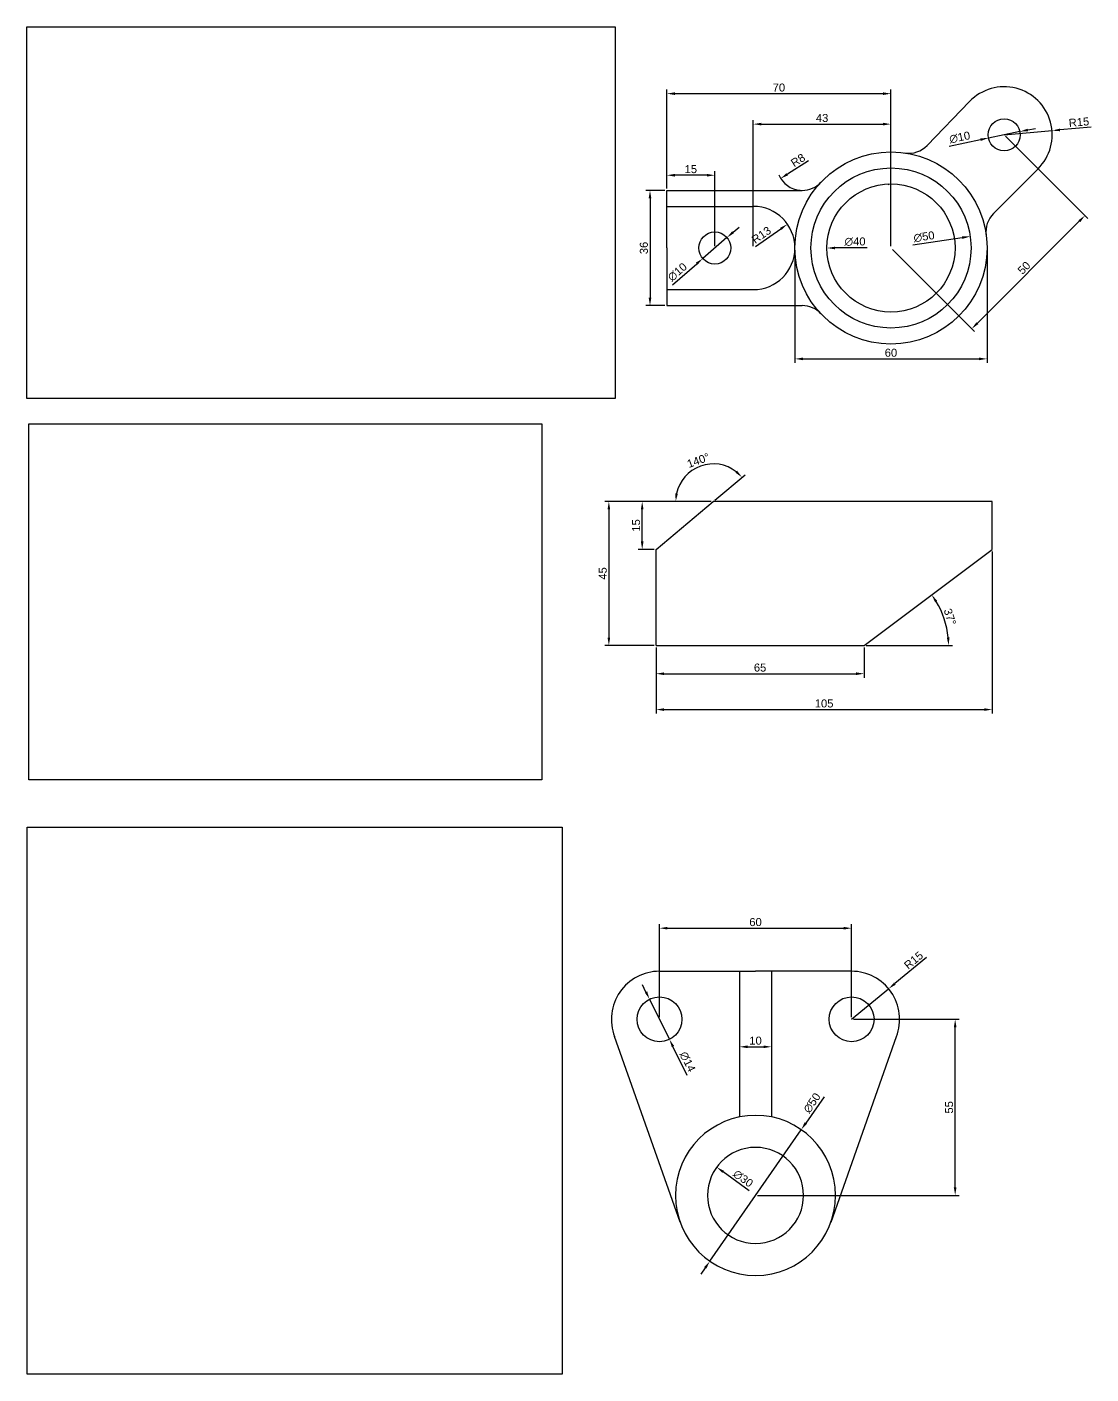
# Model space of a CAD drawing. Header units: millimetres. Extents: x 2424 to 5239, y 901 to 2022.
# Drawn here: x 4238.7 to 4571.1, y 1216.9 to 1637.6 of the extents above; entities that cross this region are included whole.
import ezdxf

# ---------------------------------------------------------------- set-up
doc = ezdxf.new("R2010")
doc.units = ezdxf.units.MM
doc.styles.get("Standard").update_dxf_attribs({"font": 'arial.ttf'})
doc.dimstyles.new('ISO-25', dxfattribs={"dimtxt": 2.5, "dimasz": 2.5, "dimexe": 1.25, "dimexo": 0.625, "dimtad": 1, "dimtxsty": 'Standard', "dimcen": 2.5, "dimadec": 0, "dimazin": 0, "dimtfac": 1, "dimtmove": 0, "dimatfit": 3, "dimfxl": 1, "dimarcsym": 0})
picture_1 = doc.add_image_def('image30.png', size_in_pixel=(323, 204))
picture_2 = doc.add_image_def('image31.png', size_in_pixel=(294, 204))
picture_3 = doc.add_image_def('image32.png', size_in_pixel=(271, 277))

# ---------------------------------------------------------------- blocks, each defined once
blk = doc.blocks.new('*D224')
at = {"color": 0, "lineweight": -2, "transparency": 16777216}
blk.add_line((4501.11, 1568.6), (4491.07, 1568.6), dxfattribs=at)
at = {"color": 0, "transparency": 16777216}
blk.add_solid([(4491.07, 1569.01), (4491.07, 1568.18), (4488.57, 1568.6)], dxfattribs=at)
at = {"layer": 'Defpoints', "color": 0, "transparency": 16777216}
for p in [(4488.57, 1568.6), (4528.57, 1568.6)]:
    blk.add_point(p, dxfattribs=at)
at = {"color": 0, "transparency": 16777216, "insert": (4497.34, 1570.57), "char_height": 2.5, "attachment_point": 5}
blk.add_mtext('∅40', dxfattribs=at)
blk = doc.blocks.new('*D225')
at = {"color": 0, "lineweight": -2, "transparency": 16777216}
blk.add_line((4515.45, 1569.6), (4530.84, 1571.85), dxfattribs=at)
at = {"color": 0, "transparency": 16777216}
blk.add_solid([(4530.77, 1572.26), (4530.9, 1571.43), (4533.31, 1572.21)], dxfattribs=at)
at = {"layer": 'Defpoints', "color": 0, "transparency": 16777216}
for p in [(4533.31, 1572.21), (4483.83, 1564.99)]:
    blk.add_point(p, dxfattribs=at)
at = {"color": 0, "transparency": 16777216, "insert": (4518.9, 1572.1), "char_height": 2.5, "attachment_point": 5, "rotation": 8.3028}
blk.add_mtext('∅50', dxfattribs=at)
blk = doc.blocks.new('*D227')
at = {"color": 0, "lineweight": -2, "transparency": 16777216}
for p, q in [((4544.37, 1603.51), (4570.04, 1577.83)), ((4535.57, 1545.13), (4567.39, 1576.95)), ((4509.01, 1568.15), (4534.69, 1542.48))]:
    blk.add_line(p, q, dxfattribs=at)
at = {"color": 0, "transparency": 16777216}
for points in [[(4567.1, 1577.25), (4567.69, 1576.66), (4569.16, 1578.72)], [(4535.28, 1545.43), (4535.87, 1544.84), (4533.8, 1543.36)]]:
    blk.add_solid(points, dxfattribs=at)
at = {"layer": 'Defpoints', "color": 0, "transparency": 16777216}
for p in [(4543.93, 1603.95), (4569.16, 1578.72), (4508.57, 1568.6)]:
    blk.add_point(p, dxfattribs=at)
at = {"color": 0, "transparency": 16777216, "insert": (4550.14, 1562.39), "char_height": 2.5, "attachment_point": 5, "rotation": 45}
blk.add_mtext('50', dxfattribs=at)
blk = doc.blocks.new('*D228')
at = {"color": 0, "lineweight": -2, "transparency": 16777216}
for p, q in [((4543.93, 1603.95), (4558.87, 1605.26)), ((4571.07, 1606.32), (4561.36, 1605.48))]:
    blk.add_line(p, q, dxfattribs=at)
at = {"color": 0, "transparency": 16777216}
blk.add_solid([(4561.32, 1605.89), (4561.4, 1605.06), (4558.87, 1605.26)], dxfattribs=at)
at = {"layer": 'Defpoints', "color": 0, "transparency": 16777216}
for p in [(4543.93, 1603.95), (4558.87, 1605.26)]:
    blk.add_point(p, dxfattribs=at)
at = {"color": 0, "transparency": 16777216, "insert": (4567.29, 1607.9), "char_height": 2.5, "attachment_point": 5, "rotation": 4.9943}
blk.add_mtext('R15', dxfattribs=at)
blk = doc.blocks.new('*D229')
at = {"color": 0, "lineweight": -2, "transparency": 16777216}
for p, q in [((4548.83, 1604.95), (4539.03, 1602.95)), ((4551.27, 1605.45), (4553.72, 1605.95)), ((4526.74, 1600.44), (4536.58, 1602.45))]:
    blk.add_line(p, q, dxfattribs=at)
at = {"color": 0, "transparency": 16777216}
for points in [[(4536.49, 1602.86), (4536.66, 1602.04), (4539.03, 1602.95)], [(4551.19, 1605.86), (4551.36, 1605.05), (4548.83, 1604.95)]]:
    blk.add_solid(points, dxfattribs=at)
at = {"layer": 'Defpoints', "color": 0, "transparency": 16777216}
for p in [(4539.03, 1602.95), (4548.83, 1604.95)]:
    blk.add_point(p, dxfattribs=at)
at = {"color": 0, "transparency": 16777216, "insert": (4530.04, 1603.13), "char_height": 2.5, "attachment_point": 5, "rotation": 11.5514}
blk.add_mtext('∅10', dxfattribs=at)
blk = doc.blocks.new('*D230')
at = {"color": 0, "lineweight": -2, "transparency": 16777216}
blk.add_line((4482.79, 1595.82), (4476.22, 1591.64), dxfattribs=at)
blk.add_arc((4480.86, 1594.6), 8, 203.5161, 265.5238, dxfattribs=at)
at = {"color": 0, "transparency": 16777216}
blk.add_solid([(4475.99, 1592), (4476.44, 1591.29), (4474.11, 1590.3)], dxfattribs=at)
at = {"layer": 'Defpoints', "color": 0, "transparency": 16777216}
for p in [(4480.86, 1594.6), (4474.11, 1590.3)]:
    blk.add_point(p, dxfattribs=at)
at = {"color": 0, "transparency": 16777216, "insert": (4479.54, 1596.01), "char_height": 2.5, "attachment_point": 5, "rotation": 32.4685}
blk.add_mtext('R8', dxfattribs=at)
blk = doc.blocks.new('*D231')
at = {"color": 0, "lineweight": -2, "transparency": 16777216}
for p, q in [((4465.57, 1569.22), (4465.57, 1608.53)), ((4468.07, 1607.28), (4506.07, 1607.28)), ((4508.57, 1569.22), (4508.57, 1608.53))]:
    blk.add_line(p, q, dxfattribs=at)
at = {"color": 0, "transparency": 16777216}
for points in [[(4468.07, 1607.7), (4468.07, 1606.87), (4465.57, 1607.28)], [(4506.07, 1607.7), (4506.07, 1606.87), (4508.57, 1607.28)]]:
    blk.add_solid(points, dxfattribs=at)
at = {"layer": 'Defpoints', "color": 0, "transparency": 16777216}
for p in [(4508.57, 1607.28), (4465.57, 1568.6), (4508.57, 1568.6)]:
    blk.add_point(p, dxfattribs=at)
at = {"color": 0, "transparency": 16777216, "insert": (4487.07, 1609.19), "char_height": 2.5, "attachment_point": 5}
blk.add_mtext('43', dxfattribs=at)
blk = doc.blocks.new('*D232')
at = {"color": 0, "lineweight": -2, "transparency": 16777216}
for p, q in [((4438.57, 1587.22), (4438.57, 1618.05)), ((4441.07, 1616.8), (4506.07, 1616.8)), ((4508.57, 1569.22), (4508.57, 1618.05))]:
    blk.add_line(p, q, dxfattribs=at)
at = {"color": 0, "transparency": 16777216}
for points in [[(4441.07, 1617.22), (4441.07, 1616.38), (4438.57, 1616.8)], [(4506.07, 1617.22), (4506.07, 1616.38), (4508.57, 1616.8)]]:
    blk.add_solid(points, dxfattribs=at)
at = {"layer": 'Defpoints', "color": 0, "transparency": 16777216}
for p in [(4508.57, 1616.8), (4438.57, 1586.6), (4508.57, 1568.6)]:
    blk.add_point(p, dxfattribs=at)
at = {"color": 0, "transparency": 16777216, "insert": (4473.57, 1618.7), "char_height": 2.5, "attachment_point": 5}
blk.add_mtext('70', dxfattribs=at)
blk = doc.blocks.new('*D233')
at = {"color": 0, "lineweight": -2, "transparency": 16777216}
for p, q in [((4438.57, 1587.22), (4438.57, 1592.57)), ((4451.07, 1591.32), (4441.07, 1591.32)), ((4453.57, 1569.22), (4453.57, 1592.57))]:
    blk.add_line(p, q, dxfattribs=at)
at = {"color": 0, "transparency": 16777216}
for points in [[(4441.07, 1591.74), (4441.07, 1590.9), (4438.57, 1591.32)], [(4451.07, 1591.74), (4451.07, 1590.9), (4453.57, 1591.32)]]:
    blk.add_solid(points, dxfattribs=at)
at = {"layer": 'Defpoints', "color": 0, "transparency": 16777216}
for p in [(4438.57, 1591.32), (4438.57, 1586.6), (4453.57, 1568.6)]:
    blk.add_point(p, dxfattribs=at)
at = {"color": 0, "transparency": 16777216, "insert": (4446.07, 1593.22), "char_height": 2.5, "attachment_point": 5}
blk.add_mtext('15', dxfattribs=at)
blk = doc.blocks.new('*D234')
at = {"color": 0, "lineweight": -2, "transparency": 16777216}
for p, q in [((4437.95, 1586.6), (4432.06, 1586.6)), ((4433.31, 1584.1), (4433.31, 1553.1)), ((4437.95, 1550.6), (4432.06, 1550.6))]:
    blk.add_line(p, q, dxfattribs=at)
at = {"color": 0, "transparency": 16777216}
for points in [[(4432.89, 1584.1), (4433.72, 1584.1), (4433.31, 1586.6)], [(4432.89, 1553.1), (4433.72, 1553.1), (4433.31, 1550.6)]]:
    blk.add_solid(points, dxfattribs=at)
at = {"layer": 'Defpoints', "color": 0, "transparency": 16777216}
for p in [(4438.57, 1586.6), (4433.31, 1550.6), (4438.57, 1550.6)]:
    blk.add_point(p, dxfattribs=at)
at = {"color": 0, "transparency": 16777216, "insert": (4431.4, 1568.6), "char_height": 2.5, "attachment_point": 5, "rotation": 90}
blk.add_mtext('36', dxfattribs=at)
blk = doc.blocks.new('*D235')
at = {"color": 0, "lineweight": -2, "transparency": 16777216}
blk.add_line((4466.21, 1569.04), (4474.19, 1574.59), dxfattribs=at)
at = {"color": 0, "transparency": 16777216}
blk.add_solid([(4473.96, 1574.93), (4474.43, 1574.25), (4476.25, 1576.02)], dxfattribs=at)
at = {"layer": 'Defpoints', "color": 0, "transparency": 16777216}
for p in [(4476.25, 1576.02), (4465.57, 1568.6)]:
    blk.add_point(p, dxfattribs=at)
at = {"color": 0, "transparency": 16777216, "insert": (4468.09, 1572.66), "char_height": 2.5, "attachment_point": 5, "rotation": 34.7944}
blk.add_mtext('R13', dxfattribs=at)
blk = doc.blocks.new('*D236')
at = {"color": 0, "lineweight": -2, "transparency": 16777216}
for p, q in [((4459.24, 1573.5), (4461.14, 1575.14)), ((4457.35, 1571.87), (4449.79, 1565.33)), ((4440.3, 1557.12), (4447.9, 1563.69))]:
    blk.add_line(p, q, dxfattribs=at)
at = {"color": 0, "transparency": 16777216}
for points in [[(4458.97, 1573.82), (4459.52, 1573.19), (4457.35, 1571.87)], [(4447.62, 1564.01), (4448.17, 1563.38), (4449.79, 1565.33)]]:
    blk.add_solid(points, dxfattribs=at)
at = {"layer": 'Defpoints', "color": 0, "transparency": 16777216}
for p in [(4457.35, 1571.87), (4449.79, 1565.33)]:
    blk.add_point(p, dxfattribs=at)
at = {"color": 0, "transparency": 16777216, "insert": (4441.86, 1561.08), "char_height": 2.5, "attachment_point": 5, "rotation": 40.8416}
blk.add_mtext('∅10', dxfattribs=at)
blk = doc.blocks.new('*D237')
at = {"color": 0, "lineweight": -2, "transparency": 16777216}
for p, q in [((4478.57, 1567.97), (4478.57, 1532.71)), ((4538.57, 1567.97), (4538.57, 1532.71)), ((4481.07, 1533.96), (4536.07, 1533.96))]:
    blk.add_line(p, q, dxfattribs=at)
at = {"color": 0, "transparency": 16777216}
for points in [[(4481.07, 1534.38), (4481.07, 1533.55), (4478.57, 1533.96)], [(4536.07, 1534.38), (4536.07, 1533.55), (4538.57, 1533.96)]]:
    blk.add_solid(points, dxfattribs=at)
at = {"layer": 'Defpoints', "color": 0, "transparency": 16777216}
for p in [(4478.57, 1568.6), (4538.57, 1568.6), (4538.57, 1533.96)]:
    blk.add_point(p, dxfattribs=at)
at = {"color": 0, "transparency": 16777216, "insert": (4508.57, 1535.87), "char_height": 2.5, "attachment_point": 5}
blk.add_mtext('60', dxfattribs=at)
blk = doc.blocks.new('*D238')
at = {"color": 0, "lineweight": -2, "transparency": 16777216}
for p, q in [((4435.19, 1443.82), (4435.19, 1434.39)), ((4500.19, 1443.82), (4500.19, 1434.39)), ((4437.69, 1435.64), (4497.69, 1435.64))]:
    blk.add_line(p, q, dxfattribs=at)
at = {"color": 0, "transparency": 16777216}
for points in [[(4437.69, 1436.06), (4437.69, 1435.22), (4435.19, 1435.64)], [(4497.69, 1436.06), (4497.69, 1435.22), (4500.19, 1435.64)]]:
    blk.add_solid(points, dxfattribs=at)
at = {"layer": 'Defpoints', "color": 0, "transparency": 16777216}
for p in [(4435.19, 1444.45), (4500.19, 1444.45), (4500.19, 1435.64)]:
    blk.add_point(p, dxfattribs=at)
at = {"color": 0, "transparency": 16777216, "insert": (4467.69, 1437.54), "char_height": 2.5, "attachment_point": 5}
blk.add_mtext('65', dxfattribs=at)
blk = doc.blocks.new('*D239')
at = {"color": 0, "lineweight": -2, "transparency": 16777216}
for p, q in [((4540.19, 1473.82), (4540.19, 1423.19)), ((4435.19, 1443.82), (4435.19, 1423.19)), ((4437.69, 1424.44), (4537.69, 1424.44))]:
    blk.add_line(p, q, dxfattribs=at)
at = {"color": 0, "transparency": 16777216}
for points in [[(4437.69, 1424.85), (4437.69, 1424.02), (4435.19, 1424.44)], [(4537.69, 1424.85), (4537.69, 1424.02), (4540.19, 1424.44)]]:
    blk.add_solid(points, dxfattribs=at)
at = {"layer": 'Defpoints', "color": 0, "transparency": 16777216}
for p in [(4540.19, 1474.45), (4435.19, 1444.45), (4540.19, 1424.44)]:
    blk.add_point(p, dxfattribs=at)
at = {"color": 0, "transparency": 16777216, "insert": (4487.69, 1426.34), "char_height": 2.5, "attachment_point": 5}
blk.add_mtext('105', dxfattribs=at)
blk = doc.blocks.new('*D240')
at = {"color": 0, "lineweight": -2, "transparency": 16777216}
for p, q in [((4452.45, 1489.45), (4429.62, 1489.45)), ((4430.87, 1476.95), (4430.87, 1486.95)), ((4434.57, 1474.45), (4429.62, 1474.45))]:
    blk.add_line(p, q, dxfattribs=at)
at = {"color": 0, "transparency": 16777216}
for points in [[(4430.45, 1486.95), (4431.29, 1486.95), (4430.87, 1489.45)], [(4430.45, 1476.95), (4431.29, 1476.95), (4430.87, 1474.45)]]:
    blk.add_solid(points, dxfattribs=at)
at = {"layer": 'Defpoints', "color": 0, "transparency": 16777216}
for p in [(4430.87, 1489.45), (4453.07, 1489.45), (4435.19, 1474.45)]:
    blk.add_point(p, dxfattribs=at)
at = {"color": 0, "transparency": 16777216, "insert": (4428.97, 1481.95), "char_height": 2.5, "attachment_point": 5, "rotation": 90}
blk.add_mtext('15', dxfattribs=at)
blk = doc.blocks.new('*D241')
at = {"color": 0, "lineweight": -2, "transparency": 16777216}
for p, q in [((4452.45, 1489.45), (4419.21, 1489.45)), ((4420.46, 1486.95), (4420.46, 1446.95)), ((4434.57, 1444.45), (4419.21, 1444.45))]:
    blk.add_line(p, q, dxfattribs=at)
at = {"color": 0, "transparency": 16777216}
for points in [[(4420.04, 1486.95), (4420.87, 1486.95), (4420.46, 1489.45)], [(4420.04, 1446.95), (4420.87, 1446.95), (4420.46, 1444.45)]]:
    blk.add_solid(points, dxfattribs=at)
at = {"layer": 'Defpoints', "color": 0, "transparency": 16777216}
for p in [(4453.07, 1489.45), (4420.46, 1444.45), (4435.19, 1444.45)]:
    blk.add_point(p, dxfattribs=at)
at = {"color": 0, "transparency": 16777216, "insert": (4418.56, 1466.95), "char_height": 2.5, "attachment_point": 5, "rotation": 90}
blk.add_mtext('45', dxfattribs=at)
blk = doc.blocks.new('*D242')
at = {"color": 0, "lineweight": -2, "transparency": 16777216}
blk.add_line((4500.82, 1444.45), (4527.81, 1444.45), dxfattribs=at)
blk.add_arc((4500.19, 1444.45), 26.36, 5.4353, 31.4346, dxfattribs=at)
at = {"color": 0, "transparency": 16777216}
for points in [[(4522.34, 1457.96), (4523.03, 1458.43), (4521.29, 1460.27)], [(4526.86, 1446.97), (4526.02, 1446.93), (4526.56, 1444.45)]]:
    blk.add_solid(points, dxfattribs=at)
at = {"layer": 'Defpoints', "color": 0, "transparency": 16777216}
for p in [(4540.19, 1474.45), (4525.95, 1450.06), (4435.19, 1444.45), (4500.19, 1444.45), (4500.19, 1444.45)]:
    blk.add_point(p, dxfattribs=at)
at = {"color": 0, "transparency": 16777216, "insert": (4527.01, 1453.39), "char_height": 2.5, "attachment_point": 5, "rotation": 288.4349}
blk.add_mtext('37°', dxfattribs=at)
blk = doc.blocks.new('*D243')
at = {"color": 0, "lineweight": -2, "transparency": 16777216}
for p, q in [((4453.55, 1489.85), (4463.01, 1497.79)), ((4452.45, 1489.45), (4440.09, 1489.45))]:
    blk.add_line(p, q, dxfattribs=at)
blk.add_arc((4453.07, 1489.45), 11.73, 52.234, 167.766, dxfattribs=at)
at = {"color": 0, "transparency": 16777216}
for points in [[(4460.54, 1499.02), (4459.97, 1498.42), (4462.06, 1496.99)], [(4442.02, 1491.89), (4441.19, 1491.98), (4441.34, 1489.45)]]:
    blk.add_solid(points, dxfattribs=at)
at = {"layer": 'Defpoints', "color": 0, "transparency": 16777216}
for p in [(4453.75, 1501.16), (4453.07, 1489.45), (4453.07, 1489.45), (4540.19, 1489.45), (4435.19, 1474.45)]:
    blk.add_point(p, dxfattribs=at)
at = {"color": 0, "transparency": 16777216, "insert": (4448.41, 1502.26), "char_height": 2.5, "attachment_point": 5, "rotation": 20}
blk.add_mtext('140°', dxfattribs=at)
blk = doc.blocks.new('*D244')
at = {"color": 0, "lineweight": -2, "transparency": 16777216}
for p, q in [((4496.9, 1327.71), (4529.87, 1327.71)), ((4528.62, 1275.21), (4528.62, 1325.21)), ((4466.9, 1272.71), (4529.87, 1272.71))]:
    blk.add_line(p, q, dxfattribs=at)
at = {"color": 0, "transparency": 16777216}
for points in [[(4528.2, 1325.21), (4529.03, 1325.21), (4528.62, 1327.71)], [(4528.2, 1275.21), (4529.03, 1275.21), (4528.62, 1272.71)]]:
    blk.add_solid(points, dxfattribs=at)
at = {"layer": 'Defpoints', "color": 0, "transparency": 16777216}
for p in [(4496.27, 1327.71), (4528.62, 1327.71), (4466.27, 1272.71)]:
    blk.add_point(p, dxfattribs=at)
at = {"color": 0, "transparency": 16777216, "insert": (4526.72, 1300.21), "char_height": 2.5, "attachment_point": 5, "rotation": 90}
blk.add_mtext('55', dxfattribs=at)
blk = doc.blocks.new('*D245')
at = {"color": 0, "lineweight": -2, "transparency": 16777216}
for p, q in [((4436.27, 1328.33), (4436.27, 1357.41)), ((4438.77, 1356.16), (4493.77, 1356.16)), ((4496.27, 1328.33), (4496.27, 1357.41))]:
    blk.add_line(p, q, dxfattribs=at)
at = {"color": 0, "transparency": 16777216}
for points in [[(4438.77, 1356.58), (4438.77, 1355.74), (4436.27, 1356.16)], [(4493.77, 1356.58), (4493.77, 1355.74), (4496.27, 1356.16)]]:
    blk.add_solid(points, dxfattribs=at)
at = {"layer": 'Defpoints', "color": 0, "transparency": 16777216}
for p in [(4496.27, 1356.16), (4436.27, 1327.71), (4496.27, 1327.71)]:
    blk.add_point(p, dxfattribs=at)
at = {"color": 0, "transparency": 16777216, "insert": (4466.27, 1358.06), "char_height": 2.5, "attachment_point": 5}
blk.add_mtext('60', dxfattribs=at)
blk = doc.blocks.new('*D246')
at = {"color": 0, "lineweight": -2, "transparency": 16777216}
for p, q in [((4519.64, 1346.98), (4509.77, 1338.84)), ((4496.27, 1327.71), (4507.84, 1337.25))]:
    blk.add_line(p, q, dxfattribs=at)
at = {"color": 0, "transparency": 16777216}
blk.add_solid([(4509.51, 1339.16), (4510.04, 1338.52), (4507.84, 1337.25)], dxfattribs=at)
at = {"layer": 'Defpoints', "color": 0, "transparency": 16777216}
for p in [(4507.84, 1337.25), (4496.27, 1327.71)]:
    blk.add_point(p, dxfattribs=at)
at = {"color": 0, "transparency": 16777216, "insert": (4515.64, 1346.14), "char_height": 2.5, "attachment_point": 5, "rotation": 39.518}
blk.add_mtext('R15', dxfattribs=at)
blk = doc.blocks.new('*D247')
at = {"color": 0, "lineweight": -2, "transparency": 16777216}
for p, q in [((4432.06, 1336.22), (4430.95, 1338.46)), ((4433.17, 1333.98), (4439.38, 1321.43)), ((4444.94, 1310.19), (4440.49, 1319.19))]:
    blk.add_line(p, q, dxfattribs=at)
at = {"color": 0, "transparency": 16777216}
for points in [[(4432.43, 1336.41), (4431.69, 1336.04), (4433.17, 1333.98)], [(4440.86, 1319.38), (4440.11, 1319.01), (4439.38, 1321.43)]]:
    blk.add_solid(points, dxfattribs=at)
at = {"layer": 'Defpoints', "color": 0, "transparency": 16777216}
for p in [(4433.17, 1333.98), (4439.38, 1321.43)]:
    blk.add_point(p, dxfattribs=at)
at = {"color": 0, "transparency": 16777216, "insert": (4445.03, 1314.45), "char_height": 2.5, "attachment_point": 5, "rotation": 296.3191}
blk.add_mtext('∅14', dxfattribs=at)
blk = doc.blocks.new('*D248')
at = {"color": 0, "lineweight": -2, "transparency": 16777216}
blk.add_line((4464.28, 1274.15), (4456.15, 1280.04), dxfattribs=at)
at = {"color": 0, "transparency": 16777216}
blk.add_solid([(4456.4, 1280.38), (4455.91, 1279.7), (4454.13, 1281.51)], dxfattribs=at)
at = {"layer": 'Defpoints', "color": 0, "transparency": 16777216}
for p in [(4454.13, 1281.51), (4478.42, 1263.91)]:
    blk.add_point(p, dxfattribs=at)
at = {"color": 0, "transparency": 16777216, "insert": (4462.39, 1277.96), "char_height": 2.5, "attachment_point": 5, "rotation": 324.0781}
blk.add_mtext('∅30', dxfattribs=at)
blk = doc.blocks.new('*D249')
at = {"color": 0, "lineweight": -2, "transparency": 16777216}
for p, q in [((4487.69, 1303.54), (4481.96, 1295.29)), ((4452.01, 1252.17), (4480.53, 1293.24)), ((4450.59, 1250.12), (4449.16, 1248.07))]:
    blk.add_line(p, q, dxfattribs=at)
at = {"color": 0, "transparency": 16777216}
for points in [[(4481.62, 1295.53), (4482.3, 1295.06), (4480.53, 1293.24)], [(4450.24, 1250.36), (4450.93, 1249.88), (4452.01, 1252.17)]]:
    blk.add_solid(points, dxfattribs=at)
at = {"layer": 'Defpoints', "color": 0, "transparency": 16777216}
for p in [(4480.53, 1293.24), (4452.01, 1252.17)]:
    blk.add_point(p, dxfattribs=at)
at = {"color": 0, "transparency": 16777216, "insert": (4483.92, 1301.57), "char_height": 2.5, "attachment_point": 5, "rotation": 55.2185}
blk.add_mtext('∅50', dxfattribs=at)
blk = doc.blocks.new('*D250')
at = {"color": 0, "lineweight": -2, "transparency": 16777216}
for p, q in [((4461.27, 1319.33), (4461.27, 1317.87)), ((4463.77, 1319.12), (4468.77, 1319.12)), ((4471.27, 1319.33), (4471.27, 1317.87))]:
    blk.add_line(p, q, dxfattribs=at)
at = {"color": 0, "transparency": 16777216}
for points in [[(4463.77, 1319.54), (4463.77, 1318.71), (4461.27, 1319.12)], [(4468.77, 1319.54), (4468.77, 1318.71), (4471.27, 1319.12)]]:
    blk.add_solid(points, dxfattribs=at)
at = {"layer": 'Defpoints', "color": 0, "transparency": 16777216}
for p in [(4461.27, 1319.95), (4471.27, 1319.95), (4471.27, 1319.12)]:
    blk.add_point(p, dxfattribs=at)
at = {"color": 0, "transparency": 16777216, "insert": (4466.27, 1321.03), "char_height": 2.5, "attachment_point": 5}
blk.add_mtext('10', dxfattribs=at)

msp = doc.modelspace()

# ---------------------------------------------------------------- linework, layer by layer
at = {"color": 7}
for p, q in [((4519.862, 1600.633), (4533.138, 1614.374)), ((4540.567, 1579.379), (4554.547, 1593.359)), ((4438.571, 1568.597), (4438.571, 1586.597)), ((4438.571, 1586.597), (4480.858, 1586.597)), ((4507.709, 1588.372), (4507.924, 1588.586)), ((4438.571, 1581.597), (4453.571, 1581.597)), ((4453.571, 1581.597), (4465.571, 1581.597)), ((4438.571, 1568.597), (4438.571, 1550.597)), ((4438.571, 1555.597), (4453.571, 1555.597)), ((4453.571, 1555.597), (4465.571, 1555.597)), ((4438.571, 1550.597), (4480.858, 1550.597)), ((4435.194, 1474.45), (4453.071, 1489.45)), ((4540.194, 1489.45), (4453.071, 1489.45)), ((4540.194, 1474.45), (4540.194, 1489.45)), ((4435.194, 1444.45), (4435.194, 1474.45)), ((4500.194, 1444.45), (4540.194, 1474.45)), ((4435.194, 1444.45), (4500.194, 1444.45)), ((4436.273, 1342.707), (4466.273, 1342.707)), ((4461.273, 1342.707), (4461.273, 1297.202)), ((4496.273, 1342.707), (4466.273, 1342.707)), ((4471.273, 1342.707), (4471.273, 1297.202)), ((4442.696, 1264.395), (4422.265, 1322.343)), ((4489.851, 1264.395), (4510.281, 1322.343))]:
    msp.add_line(p, q, dxfattribs=at)
for centre, radius in [((4543.926, 1603.952), 5), ((4508.571, 1568.597), 30), ((4508.571, 1568.597), 25), ((4508.571, 1568.597), 20), ((4453.571, 1568.597), 5), ((4436.273, 1327.707), 7), ((4496.273, 1327.707), 7)]:
    msp.add_circle(centre, radius, dxfattribs=at)
for centre, radius, start, end in [((4543.926, 1603.952), 15, 314.92614, 135.98746), ((4514.109, 1606.191), 8, 261.62019, 315.98746), ((4480.858, 1594.597), 8, 270, 316.82645), ((4465.571, 1568.597), 13, 270, 90), ((4546.224, 1573.723), 8, 135, 187.75224), ((4480.858, 1542.597), 8, 43.17355, 90), ((4436.273, 1327.707), 15, 90, 200.95436), ((4496.273, 1327.707), 15, 339.04564, 90), ((4466.273, 1272.707), 25, 90, 270), ((4466.273, 1272.707), 25, 270, 90), ((4466.273, 1272.707), 15, 90, 270), ((4466.273, 1272.707), 15, 270, 90)]:
    msp.add_arc(centre, radius, start, end, dxfattribs=at)

# ---------------------------------------------------------------- dimensions: what is measured, and where the dimension line sits
at = {"color": 114, "true_color": 0x139b48}
for base, p1, p2, picture, middle in [((4508.571, 1616.799), (4438.571, 1586.597), (4508.571, 1568.597), '*D232', (4473.571, 1618.7)), ((4508.571, 1607.283), (4465.571, 1568.597), (4508.571, 1568.597), '*D231', (4487.071, 1609.185)), ((4438.571, 1591.32), (4453.571, 1568.597), (4438.571, 1586.597), '*D233', (4446.071, 1593.221)), ((4538.571, 1533.964), (4478.571, 1568.597), (4538.571, 1568.597), '*D237', (4508.571, 1535.866)), ((4540.194, 1424.437), (4435.194, 1444.45), (4540.194, 1474.45), '*D239', (4487.694, 1426.338)), ((4500.194, 1435.64), (4435.194, 1444.45), (4500.194, 1444.45), '*D238', (4467.694, 1437.542)), ((4496.273, 1356.159), (4436.273, 1327.707), (4496.273, 1327.707), '*D245', (4466.273, 1358.06)), ((4471.273, 1319.124), (4461.273, 1319.955), (4471.273, 1319.955), '*D250', (4466.273, 1321.026))]:
    dim = msp.add_linear_dim(base=base, p1=p1, p2=p2, dimstyle='ISO-25', dxfattribs=at)
    dim.commit()
    dim.dimension.update_dxf_attribs({"geometry": picture, "text_midpoint": middle})
dim = msp.add_radius_dim(center=(4543.926, 1603.952), mpoint=(4558.869, 1605.258), dimstyle='ISO-25', dxfattribs=at)
dim.commit()
dim.dimension.update_dxf_attribs({"geometry": '*D228', "text_midpoint": (4567.292, 1607.903)})
dim = msp.add_aligned_dim(p1=(4508.571, 1568.597), p2=(4543.926, 1603.952), distance=-35.686, dimstyle='ISO-25', dxfattribs=at)
dim.commit()
dim.dimension.update_dxf_attribs({"geometry": '*D227', "text_midpoint": (4550.138, 1562.385)})
for p1, p2, picture, middle in [((4548.825, 1604.953), (4539.028, 1602.951), '*D229', (4530.039, 1603.126)), ((4457.354, 1571.867), (4449.788, 1565.327), '*D236', (4441.863, 1561.082)), ((4433.17, 1333.982), (4439.377, 1321.433), '*D247', (4445.033, 1314.446)), ((4452.012, 1252.174), (4480.535, 1293.241), '*D249', (4483.919, 1301.569))]:
    dim = msp.add_diameter_dim_2p(p1=p1, p2=p2, dimstyle='ISO-25', dxfattribs=at)
    dim.commit()
    dim.dimension.update_dxf_attribs({"geometry": picture, "text_midpoint": middle})
for center, mpoint, picture, middle in [((4480.858, 1594.597), (4474.109, 1590.302), '*D230', (4480.557, 1594.405)), ((4465.571, 1568.597), (4476.247, 1576.015), '*D235', (4469.175, 1571.101)), ((4496.273, 1327.707), (4507.845, 1337.252), '*D246', (4516.845, 1344.676))]:
    dim = msp.add_radius_dim(center=center, mpoint=mpoint, dimstyle='ISO-25', dxfattribs=at)
    dim.commit()
    dim.dimension.update_dxf_attribs({"geometry": picture, "text_midpoint": middle, "dimtype": 164})
for base, p1, p2, picture, middle in [((4433.306, 1550.597), (4438.571, 1586.597), (4438.571, 1550.597), '*D234', (4431.404, 1568.597)), ((4420.458, 1444.45), (4453.071, 1489.45), (4435.194, 1444.45), '*D241', (4418.562, 1466.95)), ((4430.869, 1489.45), (4435.194, 1474.45), (4453.071, 1489.45), '*D240', (4428.967, 1481.95)), ((4528.616, 1327.707), (4466.273, 1272.707), (4496.273, 1327.707), '*D244', (4526.72, 1300.207))]:
    dim = msp.add_linear_dim(base=base, p1=p1, p2=p2, angle=90, dimstyle='ISO-25', dxfattribs=at)
    dim.commit()
    dim.dimension.update_dxf_attribs({"geometry": picture, "text_midpoint": middle})
for p1, p2, picture, middle in [((4483.833, 1564.987), (4533.309, 1572.207), '*D225', (4519.184, 1570.146)), ((4528.571, 1568.597), (4488.571, 1568.597), '*D224', (4497.342, 1568.597)), ((4478.421, 1263.907), (4454.126, 1281.507), '*D248', (4461.229, 1276.361))]:
    dim = msp.add_diameter_dim_2p(p1=p1, p2=p2, dimstyle='ISO-25', dxfattribs=at)
    dim.commit()
    dim.dimension.update_dxf_attribs({"geometry": picture, "text_midpoint": middle, "dimtype": 163})
for base, line1, line2, picture, middle in [((4453.753, 1501.16), ((4540.194, 1489.45), (4453.071, 1489.45)), ((4435.194, 1474.45), (4453.071, 1489.45)), '*D243', (4448.408, 1502.26)), ((4525.954, 1450.061), ((4435.194, 1444.45), (4500.194, 1444.45)), ((4500.194, 1444.45), (4540.194, 1474.45)), '*D242', (4527.009, 1453.388))]:
    dim = msp.add_angular_dim_2l(base=base, line1=line1, line2=line2, dimstyle='ISO-25', dxfattribs=at)
    dim.commit()
    dim.dimension.update_dxf_attribs({"geometry": picture, "text_midpoint": middle})

# ---------------------------------------------------------------- pictures from other files: only their frames are drawn
at = {"color": 7}
image = msp.add_image(picture_1, insert=(4238.71, 1521.621), size_in_units=(183.69, 116.015), dxfattribs=at)
image.dxf.flags = 7
image = msp.add_image(picture_2, insert=(4239.338, 1402.486), size_in_units=(160.209, 111.165), dxfattribs=at)
image.dxf.flags = 7
image = msp.add_image(picture_3, insert=(4238.819, 1216.914), size_in_units=(167.099, 170.799), dxfattribs=at)
image.dxf.flags = 7

doc.saveas('drawing.dxf')
